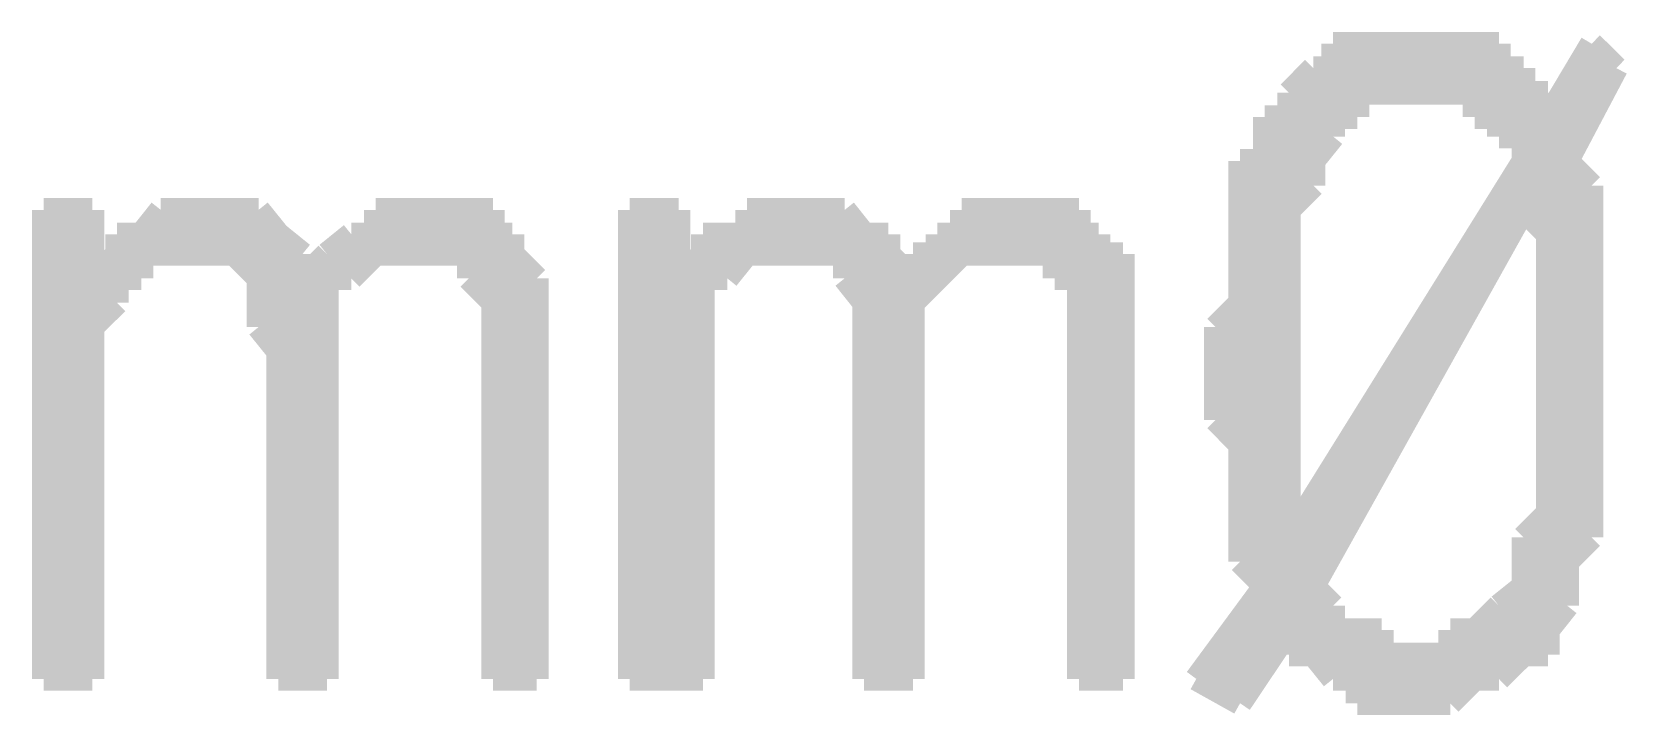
# Model space of a CAD drawing. Header units: millimetres. Extents: x 5 to 350, y 3 to 213.
# Drawn here: x 89.1 to 94.87, y 50.58 to 53.05 of the extents above; entities that cross this region are included whole.
import ezdxf

# ---------------------------------------------------------------- set-up
doc = ezdxf.new("R2010")
doc.units = ezdxf.units.MM
doc.layers.add('H', color=251, linetype='Continuous')
doc.layers.add('P', color=255, linetype='Continuous')

msp = doc.modelspace()

# ---------------------------------------------------------------- hatches: boundary and pattern name
at = {"layer": 'H', "linetype": 'Continuous'}
for points in [[(93.468, 50.624), (93.31, 50.712), (93.557, 51.047), (93.468, 51.135), (93.468, 51.223), (93.645, 51.223), (94.492, 52.582), (94.492, 52.67), (94.403, 52.67), (94.403, 52.74), (94.58, 52.74), (94.738, 53.005), (94.827, 52.917), (94.65, 52.582), (94.738, 52.493), (94.738, 52.405), (94.492, 52.405), (93.733, 51.047), (93.804, 50.976), (93.804, 50.888), (93.645, 50.888), (93.468, 50.624)], [(93.468, 51.223), (93.468, 51.558), (93.38, 51.647), (93.38, 51.982), (93.468, 52.07), (93.468, 52.582), (93.557, 52.582), (93.557, 52.74), (93.645, 52.74), (93.645, 52.828), (93.733, 52.917), (93.804, 52.917), (93.804, 53.005), (94.403, 53.005), (94.403, 52.917), (94.492, 52.917), (94.492, 52.828), (93.892, 52.828), (93.892, 52.74), (93.804, 52.74), (93.804, 52.67), (93.733, 52.582), (93.733, 52.493), (93.645, 52.405), (93.645, 51.223), (93.468, 51.223)], [(94.315, 52.74), (94.315, 52.828), (94.58, 52.828), (94.58, 52.74), (94.315, 52.74)], [(89.147, 50.712), (89.147, 52.405), (89.323, 52.405), (89.323, 52.158), (89.412, 52.158), (89.412, 52.07), (89.323, 51.982), (89.323, 50.712), (89.147, 50.712)], [(89.323, 52.158), (89.412, 52.246), (89.412, 52.317), (89.5, 52.317), (89.57, 52.405), (89.923, 52.405), (90.082, 52.246), (89.5, 52.246), (89.5, 52.158), (89.323, 52.158)], [(90.77, 50.712), (90.77, 52.07), (90.682, 52.158), (90.682, 52.246), (90.17, 52.246), (90.258, 52.317), (90.346, 52.317), (90.346, 52.405), (90.77, 52.405), (90.77, 52.317), (90.84, 52.317), (90.84, 52.246), (90.928, 52.158), (90.928, 50.712), (90.77, 50.712)], [(91.264, 50.712), (91.264, 52.405), (91.44, 52.405), (91.44, 52.158), (91.528, 52.158), (91.528, 50.712), (91.264, 50.712)], [(91.44, 52.158), (91.528, 52.246), (91.528, 52.317), (91.687, 52.317), (91.687, 52.405), (92.04, 52.405), (92.11, 52.317), (92.198, 52.317), (92.198, 52.246), (91.687, 52.246), (91.616, 52.158), (91.44, 52.158)], [(92.886, 50.712), (92.886, 52.158), (92.798, 52.158), (92.798, 52.246), (92.375, 52.246), (92.375, 52.317), (92.463, 52.317), (92.463, 52.405), (92.886, 52.405), (92.886, 52.317), (92.957, 52.317), (92.957, 52.246), (93.045, 52.246), (93.045, 50.712), (92.886, 50.712)], [(93.892, 50.624), (93.892, 50.712), (93.804, 50.712), (93.733, 50.8), (94.227, 50.8), (94.227, 50.888), (94.315, 50.888), (94.492, 51.047), (94.492, 51.223), (94.58, 51.312), (94.58, 52.317), (94.492, 52.405), (94.738, 52.405), (94.738, 51.223), (94.65, 51.135), (94.65, 50.976), (94.58, 50.888), (94.58, 50.8), (94.492, 50.8), (94.403, 50.712), (94.315, 50.712), (94.227, 50.624), (93.892, 50.624)], [(89.994, 50.712), (89.994, 51.894), (89.923, 51.982), (89.923, 52.158), (89.835, 52.246), (90.082, 52.246), (90.082, 52.158), (90.17, 52.158), (90.17, 50.712), (89.994, 50.712)], [(90.082, 52.158), (90.17, 52.246), (90.346, 52.246), (90.258, 52.158), (90.082, 52.158)], [(92.11, 50.712), (92.11, 52.07), (92.04, 52.158), (92.04, 52.246), (92.198, 52.246), (92.287, 52.158), (92.375, 52.158), (92.287, 52.07), (92.287, 50.712), (92.11, 50.712)], [(92.287, 52.158), (92.287, 52.246), (92.463, 52.246), (92.375, 52.158), (92.287, 52.158)], [(93.645, 50.8), (93.645, 50.888), (93.98, 50.888), (93.98, 50.8), (93.645, 50.8)]]:
    msp.add_hatch(color=256, dxfattribs=at).paths.add_polyline_path(points)

# ---------------------------------------------------------------- linework, layer by layer
at = {"layer": 'P', "const_width": 0.085}
for points in [[(93.892, 53.005), (93.804, 53.005)], [(93.804, 53.005), (93.804, 52.917)], [(93.98, 53.005), (93.892, 53.005)], [(94.068, 53.005), (93.98, 53.005)], [(94.156, 53.005), (94.068, 53.005)], [(94.227, 53.005), (94.156, 53.005)], [(94.315, 53.005), (94.227, 53.005)], [(94.403, 53.005), (94.315, 53.005)], [(94.403, 52.917), (94.403, 53.005)], [(94.738, 53.005), (94.58, 52.74)], [(94.827, 52.917), (94.738, 53.005)], [(93.733, 52.917), (93.645, 52.828)], [(93.804, 52.917), (93.733, 52.917)], [(94.492, 52.917), (94.403, 52.917)], [(94.492, 52.828), (94.492, 52.917)], [(94.65, 52.582), (94.827, 52.917)], [(93.645, 52.828), (93.645, 52.74)], [(93.892, 52.74), (93.892, 52.828)], [(93.892, 52.828), (93.98, 52.828)], [(93.98, 52.828), (94.068, 52.828)], [(94.492, 52.828), (94.068, 52.828)], [(94.068, 52.828), (94.156, 52.828)], [(94.068, 52.828), (94.492, 52.828)], [(94.156, 52.828), (94.227, 52.828)], [(94.227, 52.828), (94.315, 52.828)], [(94.315, 52.828), (94.315, 52.74)], [(94.58, 52.828), (94.492, 52.828)], [(94.58, 52.74), (94.58, 52.828)], [(93.645, 52.74), (93.557, 52.74)], [(93.557, 52.74), (93.557, 52.67)], [(93.804, 52.67), (93.804, 52.74)], [(93.804, 52.74), (93.892, 52.74)], [(94.315, 52.74), (94.403, 52.74)], [(94.403, 52.74), (94.58, 52.74)], [(94.58, 52.74), (94.403, 52.74)], [(94.403, 52.74), (94.403, 52.67)], [(93.557, 52.67), (93.557, 52.582)], [(93.733, 52.582), (93.804, 52.67)], [(94.403, 52.67), (94.492, 52.67)], [(94.492, 52.67), (94.492, 52.582)], [(93.557, 52.582), (93.468, 52.582)], [(93.468, 52.582), (93.468, 52.493)], [(94.492, 52.582), (93.645, 51.223)], [(93.733, 52.493), (93.733, 52.582)], [(94.738, 52.493), (94.65, 52.582)], [(93.468, 52.493), (93.468, 52.405)], [(93.645, 52.405), (93.733, 52.493)], [(94.738, 52.405), (94.738, 52.493)], [(89.323, 52.405), (89.147, 52.405)], [(89.147, 52.405), (89.147, 50.712)], [(89.323, 52.158), (89.323, 52.405)], [(89.57, 52.405), (89.5, 52.317)], [(89.658, 52.405), (89.57, 52.405)], [(89.747, 52.405), (89.658, 52.405)], [(89.835, 52.405), (89.747, 52.405)], [(89.923, 52.405), (89.835, 52.405)], [(89.994, 52.317), (89.923, 52.405)], [(90.417, 52.405), (90.346, 52.405)], [(90.346, 52.405), (90.346, 52.317)], [(90.505, 52.405), (90.417, 52.405)], [(90.593, 52.405), (90.505, 52.405)], [(90.682, 52.405), (90.593, 52.405)], [(90.77, 52.405), (90.682, 52.405)], [(90.77, 52.317), (90.77, 52.405)], [(91.44, 52.405), (91.264, 52.405)], [(91.264, 52.405), (91.264, 50.712)], [(91.44, 52.158), (91.44, 52.405)], [(91.775, 52.405), (91.687, 52.405)], [(91.687, 52.405), (91.687, 52.317)], [(91.863, 52.405), (91.775, 52.405)], [(91.952, 52.405), (91.863, 52.405)], [(92.04, 52.405), (91.952, 52.405)], [(92.11, 52.317), (92.04, 52.405)], [(92.534, 52.405), (92.463, 52.405)], [(92.463, 52.405), (92.463, 52.317)], [(92.622, 52.405), (92.534, 52.405)], [(92.71, 52.405), (92.622, 52.405)], [(92.798, 52.405), (92.71, 52.405)], [(92.71, 52.405), (92.71, 52.405)], [(92.886, 52.405), (92.798, 52.405)], [(92.886, 52.317), (92.886, 52.405)], [(93.468, 52.405), (93.468, 52.317)], [(93.645, 52.317), (93.645, 52.405)], [(93.733, 51.047), (94.492, 52.405)], [(94.738, 52.405), (94.492, 52.405)], [(94.492, 52.405), (94.58, 52.317)], [(94.492, 52.405), (94.738, 52.405)], [(94.738, 52.317), (94.738, 52.405)], [(94.738, 52.405), (94.738, 52.405)], [(89.5, 52.317), (89.412, 52.317)], [(89.412, 52.317), (89.412, 52.246)], [(90.082, 52.246), (89.994, 52.317)], [(90.258, 52.317), (90.17, 52.246)], [(90.346, 52.317), (90.258, 52.317)], [(90.84, 52.317), (90.77, 52.317)], [(90.84, 52.246), (90.84, 52.317)], [(91.616, 52.317), (91.528, 52.317)], [(91.528, 52.317), (91.528, 52.246)], [(91.687, 52.317), (91.616, 52.317)], [(92.198, 52.317), (92.11, 52.317)], [(92.198, 52.246), (92.198, 52.317)], [(92.463, 52.317), (92.375, 52.317)], [(92.375, 52.317), (92.375, 52.246)], [(92.957, 52.317), (92.886, 52.317)], [(92.957, 52.246), (92.957, 52.317)], [(93.468, 52.317), (93.468, 52.246)], [(93.645, 52.246), (93.645, 52.317)], [(94.58, 52.317), (94.58, 52.246)], [(94.738, 52.246), (94.738, 52.317)], [(89.412, 52.246), (89.323, 52.158)], [(89.5, 52.158), (89.5, 52.246)], [(89.5, 52.246), (89.57, 52.246)], [(89.57, 52.246), (89.658, 52.246)], [(90.082, 52.246), (89.658, 52.246)], [(89.658, 52.246), (89.747, 52.246)], [(89.658, 52.246), (90.082, 52.246)], [(89.747, 52.246), (89.835, 52.246)], [(89.835, 52.246), (89.923, 52.158)], [(90.082, 52.158), (90.082, 52.246)], [(90.082, 52.246), (90.082, 52.246)], [(90.17, 52.246), (90.082, 52.158)], [(90.505, 52.246), (90.17, 52.246)], [(90.17, 52.246), (90.505, 52.246)], [(90.258, 52.158), (90.346, 52.246)], [(90.346, 52.246), (90.417, 52.246)], [(90.417, 52.246), (90.505, 52.246)], [(90.505, 52.246), (90.593, 52.246)], [(90.593, 52.246), (90.682, 52.246)], [(90.682, 52.246), (90.682, 52.158)], [(90.928, 52.158), (90.84, 52.246)], [(91.528, 52.246), (91.44, 52.158)], [(91.616, 52.158), (91.687, 52.246)], [(91.687, 52.246), (91.775, 52.246)], [(91.775, 52.246), (91.863, 52.246)], [(92.198, 52.246), (91.863, 52.246)], [(91.863, 52.246), (91.952, 52.246)], [(91.863, 52.246), (92.198, 52.246)], [(91.952, 52.246), (92.04, 52.246)], [(92.04, 52.246), (92.04, 52.158)], [(92.287, 52.158), (92.198, 52.246)], [(92.198, 52.246), (92.198, 52.246)], [(92.375, 52.246), (92.287, 52.246)], [(92.287, 52.246), (92.287, 52.158)], [(92.375, 52.158), (92.463, 52.246)], [(92.622, 52.246), (92.375, 52.246)], [(92.375, 52.246), (92.622, 52.246)], [(92.463, 52.246), (92.534, 52.246)], [(92.534, 52.246), (92.622, 52.246)], [(92.622, 52.246), (92.71, 52.246)], [(92.71, 52.246), (92.798, 52.246)], [(92.798, 52.246), (92.798, 52.158)], [(93.045, 52.246), (92.957, 52.246)], [(93.045, 52.158), (93.045, 52.246)], [(93.468, 52.246), (93.468, 52.158)], [(93.645, 52.158), (93.645, 52.246)], [(94.58, 52.246), (94.58, 52.158)], [(94.738, 52.158), (94.738, 52.246)], [(89.5, 52.158), (89.323, 52.158)], [(89.323, 52.158), (89.5, 52.158)], [(89.412, 52.07), (89.412, 52.158)], [(89.412, 52.158), (89.5, 52.158)], [(89.923, 52.158), (89.923, 52.07)], [(90.258, 52.158), (90.082, 52.158)], [(90.082, 52.158), (90.258, 52.158)], [(90.17, 52.07), (90.17, 52.158)], [(90.17, 52.158), (90.258, 52.158)], [(90.682, 52.158), (90.77, 52.07)], [(90.928, 52.07), (90.928, 52.158)], [(91.616, 52.158), (91.44, 52.158)], [(91.44, 52.158), (91.616, 52.158)], [(91.528, 52.07), (91.528, 52.158)], [(91.528, 52.158), (91.616, 52.158)], [(92.04, 52.158), (92.11, 52.07)], [(92.287, 52.07), (92.375, 52.158)], [(92.375, 52.158), (92.287, 52.158)], [(92.287, 52.158), (92.375, 52.158)], [(92.798, 52.158), (92.886, 52.158)], [(92.886, 52.158), (92.886, 52.07)], [(93.045, 52.07), (93.045, 52.158)], [(93.468, 52.158), (93.468, 52.07)], [(93.645, 52.07), (93.645, 52.158)], [(94.58, 52.158), (94.58, 52.07)], [(94.738, 52.07), (94.738, 52.158)], [(89.323, 51.982), (89.412, 52.07)], [(89.923, 52.07), (89.923, 51.982)], [(90.17, 51.982), (90.17, 52.07)], [(90.77, 52.07), (90.77, 51.982)], [(90.928, 51.982), (90.928, 52.07)], [(91.528, 51.982), (91.528, 52.07)], [(92.11, 52.07), (92.11, 51.982)], [(92.287, 51.982), (92.287, 52.07)], [(92.886, 52.07), (92.886, 51.982)], [(93.045, 51.982), (93.045, 52.07)], [(93.468, 52.07), (93.38, 51.982)], [(93.645, 51.982), (93.645, 52.07)], [(94.58, 52.07), (94.58, 51.982)], [(94.738, 51.982), (94.738, 52.07)], [(89.323, 50.712), (89.323, 51.982)], [(89.923, 51.982), (89.994, 51.894)], [(90.17, 50.712), (90.17, 51.982)], [(90.77, 51.982), (90.77, 51.894)], [(90.928, 51.894), (90.928, 51.982)], [(91.528, 50.712), (91.528, 51.982)], [(92.11, 51.982), (92.11, 51.894)], [(92.287, 50.712), (92.287, 51.982)], [(92.886, 51.982), (92.886, 51.894)], [(93.045, 51.894), (93.045, 51.982)], [(93.38, 51.982), (93.38, 51.894)], [(93.645, 51.894), (93.645, 51.982)], [(94.58, 51.982), (94.58, 51.894)], [(94.738, 51.894), (94.738, 51.982)], [(89.994, 51.894), (89.994, 51.823)], [(90.77, 51.894), (90.77, 51.823)], [(90.928, 50.712), (90.928, 51.894)], [(92.11, 51.894), (92.11, 51.823)], [(92.886, 51.894), (92.886, 51.823)], [(93.045, 50.712), (93.045, 51.894)], [(93.38, 51.894), (93.38, 51.823)], [(93.645, 51.823), (93.645, 51.894)], [(94.58, 51.894), (94.58, 51.823)], [(94.738, 51.823), (94.738, 51.894)], [(89.994, 51.823), (89.994, 50.712)], [(90.77, 51.823), (90.77, 50.712)], [(92.11, 51.823), (92.11, 50.712)], [(92.886, 51.823), (92.886, 50.712)], [(93.38, 51.823), (93.38, 51.735)], [(93.645, 51.735), (93.645, 51.823)], [(94.58, 51.823), (94.58, 51.735)], [(94.738, 51.735), (94.738, 51.823)], [(93.38, 51.735), (93.38, 51.647)], [(93.645, 51.647), (93.645, 51.735)], [(94.58, 51.735), (94.58, 51.647)], [(94.738, 51.647), (94.738, 51.735)], [(93.38, 51.647), (93.468, 51.558)], [(93.645, 51.558), (93.645, 51.647)], [(94.58, 51.647), (94.58, 51.558)], [(94.738, 51.558), (94.738, 51.647)], [(93.468, 51.558), (93.468, 51.47)], [(93.645, 51.47), (93.645, 51.558)], [(94.58, 51.558), (94.58, 51.47)], [(94.738, 51.47), (94.738, 51.558)], [(93.468, 51.47), (93.468, 51.4)], [(93.645, 51.4), (93.645, 51.47)], [(94.58, 51.47), (94.58, 51.4)], [(94.738, 51.4), (94.738, 51.47)], [(93.468, 51.4), (93.468, 51.312)], [(93.645, 51.312), (93.645, 51.4)], [(94.58, 51.4), (94.58, 51.312)], [(94.738, 51.312), (94.738, 51.4)], [(93.468, 51.312), (93.468, 51.223)], [(93.645, 51.223), (93.645, 51.312)], [(94.58, 51.312), (94.492, 51.223)], [(94.738, 51.223), (94.738, 51.312)], [(93.645, 51.223), (93.468, 51.223)], [(93.468, 51.223), (93.468, 51.135)], [(93.468, 51.223), (93.645, 51.223)], [(94.492, 51.223), (94.492, 51.135)], [(94.65, 51.135), (94.738, 51.223)], [(93.468, 51.135), (93.557, 51.047)], [(94.492, 51.135), (94.492, 51.047)], [(94.65, 51.047), (94.65, 51.135)], [(93.557, 51.047), (93.31, 50.712)], [(93.804, 50.976), (93.733, 51.047)], [(94.492, 51.047), (94.403, 50.976)], [(94.65, 50.976), (94.65, 51.047)], [(93.804, 50.888), (93.804, 50.976)], [(94.403, 50.976), (94.315, 50.888)], [(94.58, 50.888), (94.65, 50.976)], [(93.468, 50.624), (93.645, 50.888)], [(93.892, 50.888), (93.645, 50.888)], [(93.645, 50.888), (93.645, 50.8)], [(93.645, 50.888), (93.892, 50.888)], [(93.892, 50.888), (93.804, 50.888)], [(93.98, 50.888), (93.892, 50.888)], [(93.98, 50.8), (93.98, 50.888)], [(94.315, 50.888), (94.227, 50.888)], [(94.227, 50.888), (94.227, 50.8)], [(94.58, 50.8), (94.58, 50.888)], [(93.645, 50.8), (94.068, 50.8)], [(94.068, 50.8), (93.645, 50.8)], [(93.645, 50.8), (93.733, 50.8)], [(93.733, 50.8), (93.804, 50.712)], [(94.068, 50.8), (93.98, 50.8)], [(94.156, 50.8), (94.068, 50.8)], [(94.227, 50.8), (94.156, 50.8)], [(94.403, 50.712), (94.492, 50.8)], [(94.492, 50.8), (94.58, 50.8)], [(89.147, 50.712), (89.323, 50.712)], [(89.994, 50.712), (90.17, 50.712)], [(90.77, 50.712), (90.928, 50.712)], [(91.264, 50.712), (91.528, 50.712)], [(92.11, 50.712), (92.287, 50.712)], [(92.886, 50.712), (93.045, 50.712)], [(93.31, 50.712), (93.468, 50.624)], [(93.804, 50.712), (93.892, 50.712)], [(93.892, 50.712), (93.892, 50.624)], [(94.227, 50.624), (94.315, 50.712)], [(94.315, 50.712), (94.403, 50.712)], [(93.892, 50.624), (93.98, 50.624)], [(93.98, 50.624), (94.068, 50.624)], [(94.068, 50.624), (94.156, 50.624)], [(94.156, 50.624), (94.227, 50.624)]]:
    msp.add_lwpolyline(points, dxfattribs=at)

doc.saveas('drawing.dxf')
